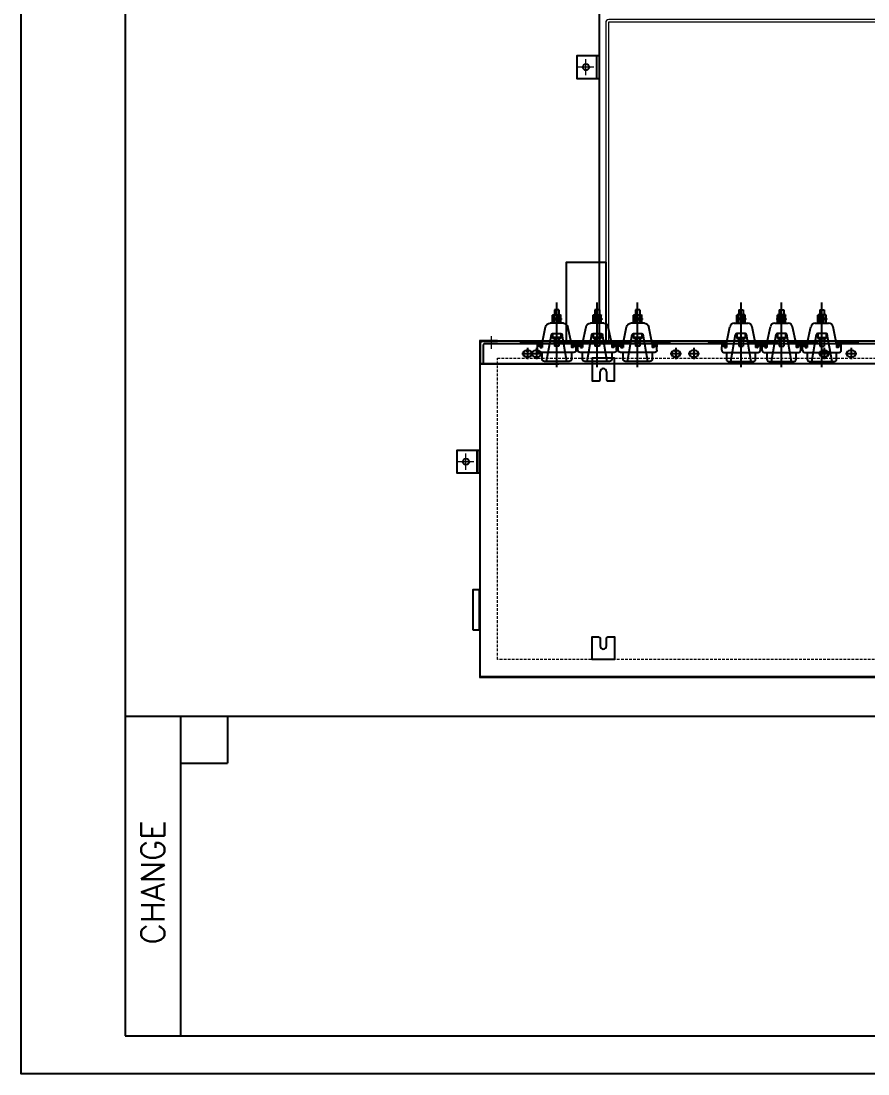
# Model space of a CAD drawing. Extents: x -9568 to -1230, y 8910 to 14862.
# Drawn here: x -9568 to -7684, y 8910 to 11253 of the extents above; entities that cross this region are included whole.
import ezdxf

# ---------------------------------------------------------------- set-up
doc = ezdxf.new("R2010")
doc.units = 0
doc.header["$LTSCALE"] = 12
for name, pattern in [('ACAD_ISO04W100', [30, 24, -3, 0, -3]), ('CENTER', [50.8, 31.75, -6.35, 6.35, -6.35]), ('DASHED', [0.75, 0.5, -0.25])]:
    doc.linetypes.add(name, pattern=pattern)
doc.layers.get('0').update_dxf_attribs({"linetype": 'CONTINUOUS', "lineweight": 25})
for name, color, linetype in [('01', 7, 'CONTINUOUS'), ('01粗实线', 7, 'CONTINUOUS'), ('1', 4, 'CONTINUOUS'), ('1轮廓实线层', 7, 'CONTINUOUS'), ('2', 3, 'CONTINUOUS'), ('3中心线层', 1, 'CENTER'), ('5文字层', 3, 'CONTINUOUS')]:
    doc.layers.add(name, color=color, linetype=linetype)
for name, color, linetype, lineweight in [('02细实线', 7, 'CONTINUOUS', 9), ('06细中心线', 1, 'ACAD_ISO04W100', 20), ('2虚线层', 6, 'DASHED', 18), ('中心线', 1, 'CENTER', 20), ('粗实线', 7, 'CONTINUOUS', 25)]:
    doc.layers.add(name, color=color, linetype=linetype, lineweight=lineweight)
doc.styles.add('ROMANS', font='romans.shx', dxfattribs={"bigfont": 'whgtxt.shx'})

# ---------------------------------------------------------------- blocks, each defined once
blk = doc.blocks.new('A$C59A5210C')
h = blk.add_hatch()
h.set_pattern_fill('ANSI31', color=256, scale=9, angle=90, style=0)
h.set_pattern_definition([(135, (79.2996, -92.0502), (-0.795495, -0.795495), [])])
edge = h.paths.add_edge_path()
edge.add_spline(control_points=[(0, -73.4), (-0.9, -74), (2, -67.1), (6, -74.4), (5, -73.4)], knot_values=[0, 0, 0, 0, 3.307297, 7.489821, 7.489821, 7.489821, 7.489821], degree=3, periodic=0)
edge.add_line((5, -73.4), (5, -32.5))
edge.add_line((5, -32.5), (0, -32.5))
edge.add_line((0, -32.5), (0, -73.4))
edge = h.paths.add_edge_path()
edge.add_line((0, 32.5), (5, 32.5))
edge.add_line((5, 32.5), (5, 77.6))
edge.add_spline(control_points=[(5, 77.6), (6.2, 77.6), (2.8, 83.7), (-1.2, 77), (0, 77.6)], knot_values=[0, 0, 0, 0, 3.571642, 7.693245, 7.693245, 7.693245, 7.693245], degree=3, periodic=0)
edge.add_line((0, 77.6), (0, 32.5))
h = blk.add_hatch()
h.set_pattern_fill('ANSI31', color=3, scale=8, angle=90, style=0)
h.set_pattern_definition([(135, (1573.9492, -8886.7456), (-0.70710678, -0.70710678), [])])
h.paths.add_polyline_path([(5, -43), (12.3, -43, -0.414214), (10.3, -41), (10.3, -39.1, -0.414214), (12.3, -37.1), (13.9, -37.1), (13.9, -32.5), (5, -32.5)])
h.paths.add_polyline_path([(13.9, 32.5), (13.9, 37.1), (12.3, 37.1, -0.414214), (10.3, 39.1), (10.3, 41, -0.414214), (12.3, 43), (5, 43), (5, 32.5)])
for p, q in [((0, 77.6), (0, 32.5)), ((5, 77.6), (5, 32.5)), ((5, 32.5), (0, 32.5)), ((0, -32.5), (0, -73.4)), ((5, -32.5), (0, -32.5)), ((5, -32.5), (5, -73.4))]:
    blk.add_line(p, q)
at = {"color": 3}
for p, q in [((5, 32.5), (-32.1, 24.7)), ((5, -43), (5, 43)), ((20, 43), (5, 43)), ((5, 32.5), (13.9, 32.5)), ((10.3, 41), (10.3, 39.1)), ((12.3, 37.1), (13.9, 37.1)), ((13.9, 37.1), (13.9, 32.5)), ((25, -38), (25, 38)), ((40, 32.5), (25, 32.5)), ((45, -27.5), (45, 27.5)), ((-40, -14.9), (-40, 14.9)), ((-17.1, 9.1), (-17.1, -9.1)), ((-17.1, 9.1), (-8.7, 9.1)), ((45, 22.5), (-14.7, 12)), ((-8.7, -9.1), (-8.7, 9.1)), ((-17.1, -9.1), (-8.7, -9.1)), ((45, -22.5), (-14.7, -12)), ((5, -32.5), (-32.1, -24.7)), ((5, -32.5), (13.9, -32.5)), ((5, -43), (12.3, -43)), ((10.3, -41), (10.3, -39.1)), ((12.3, -37.1), (13.9, -37.1)), ((20, -43), (12.3, -43)), ((13.9, -37.1), (13.9, -32.5)), ((25, -32.5), (40, -32.5))]:
    blk.add_line(p, q, dxfattribs=at)
at = {"color": 4, "linetype": 'CENTER'}
blk.add_line((58, 0), (-86.5, 0), dxfattribs=at)
at = {"color": 2}
for p, q in [((-70, -5), (-70, 5)), ((-70, 5), (-58.8, 5)), ((-58.8, 7.5), (-58.8, -7.5)), ((-50.4, 4.6), (-58.8, 4.6)), ((-58.5, 8.6), (-58, 9.2)), ((-58.5, 5.3), (-58, 4.6)), ((-58.5, 4), (-58, 4.6)), ((-51.2, 9.2), (-58, 9.2)), ((-50.7, 8.6), (-51.2, 9.2)), ((-50.7, 5.3), (-51.2, 4.6)), ((-50.7, 4), (-51.2, 4.6)), ((-50.4, 10), (-50.4, -10)), ((-50.4, 10), (-48.4, 10)), ((-50.4, -7.5), (-50.4, 7.5)), ((-48.4, 10), (-48.4, -10)), ((-40, 4.6), (-48.4, 4.6)), ((-48.1, 8.6), (-47.6, 9.2)), ((-48.1, 5.3), (-47.6, 4.6)), ((-48.1, 4), (-47.6, 4.6)), ((-40.8, 9.2), (-47.6, 9.2)), ((-40.3, 8.6), (-40.8, 9.2)), ((-40.3, 5.3), (-40.8, 4.6)), ((-40.3, 4), (-40.8, 4.6)), ((-40, -7.5), (-40, 7.5)), ((-8.7, 9.1), (-6, 9.1)), ((-6, 3.1), (-8.7, 3.1)), ((-6, -9.1), (-6, 9.1)), ((-6, 5), (11.3, 5)), ((11.3, -5), (11.3, 5)), ((-70, -5), (-58.8, -5)), ((-50.4, -4.6), (-58.8, -4.6)), ((-58.5, -4), (-58, -4.6)), ((-58.5, -5.3), (-58, -4.6)), ((-58.5, -8.6), (-58, -9.2)), ((-51.2, -9.2), (-58, -9.2)), ((-50.7, -4), (-51.2, -4.6)), ((-50.7, -5.3), (-51.2, -4.6)), ((-50.7, -8.6), (-51.2, -9.2)), ((-50.4, -10), (-48.4, -10)), ((-40, -4.6), (-48.4, -4.6)), ((-48.1, -4), (-47.6, -4.6)), ((-48.1, -5.3), (-47.6, -4.6)), ((-48.1, -8.6), (-47.6, -9.2)), ((-40.8, -9.2), (-47.6, -9.2)), ((-40.3, -4), (-40.8, -4.6)), ((-40.3, -5.3), (-40.8, -4.6)), ((-40.3, -8.6), (-40.8, -9.2)), ((-6, -3.1), (-8.7, -3.1)), ((-8.7, -9.1), (-6, -9.1)), ((-6, -5), (11.3, -5))]:
    blk.add_line(p, q, dxfattribs=at)
at = {"color": 3}
for centre, radius, start, end in [((-30, 14.9), 10, 101.9141, 180), ((12.3, 41), 2, 90, 180), ((12.3, 39.1), 2, 180, 270), ((20, 38), 5, 0, 90), ((40, 27.5), 5, 0, 90), ((-14.1, 9.1), 3, 99.9379, 180), ((-30, -14.9), 10, 180, 258.0859), ((-14.1, -9.1), 3, 180, 260.0621), ((12.3, -39.1), 2, 90, 180), ((12.3, -41), 2, 180, 270), ((20, -38), 5, 270, 0), ((40, -27.5), 5, 270, 0)]:
    blk.add_arc(centre, radius, start, end, dxfattribs=at)
at = {"color": 2}
for centre, start, end in [((-56.8, 7.5), 146.5108, 180), ((-56.8, 6.4), 180, 213.4892), ((-56.8, 2.9), 146.5108, 180), ((-52.4, 7.5), 0, 33.4892), ((-52.4, 6.4), 326.5108, 0), ((-52.4, 2.9), 0, 33.4892), ((-46.4, 7.5), 146.5108, 180), ((-46.4, 6.4), 180, 213.4892), ((-46.4, 2.9), 146.5108, 180), ((-42, 7.5), 0, 33.4892), ((-42, 6.4), 326.5108, 0), ((-42, 2.9), 0, 33.4892), ((-56.8, -2.9), 180, 213.4892), ((-56.8, -6.4), 146.5108, 180), ((-56.8, -7.5), 180, 213.4892), ((-52.4, -2.9), 326.5108, 0), ((-52.4, -6.4), 0, 33.4892), ((-52.4, -7.5), 326.5108, 0), ((-46.4, -2.9), 180, 213.4892), ((-46.4, -6.4), 146.5108, 180), ((-46.4, -7.5), 180, 213.4892), ((-42, -2.9), 326.5108, 0), ((-42, -6.4), 0, 33.4892), ((-42, -7.5), 326.5108, 0)]:
    blk.add_arc(centre, 2, start, end, dxfattribs=at)
for points, start_tangent, end_tangent in [([(0, 77.6), (2.9, 80.5), (5, 77.6)], (0.889806, 0.456339), (1, 0)), ([(5, -73.4), (1.8, -70.7), (0, -73.4)], (-0.694356, 0.719632), (-0.83761, -0.546268))]:
    blk.add_spline(points, degree=3, dxfattribs=dict(start_tangent=start_tangent, end_tangent=end_tangent))
at = {"layer": '3中心线层'}
blk.add_line((0, 6.9), (0, -6.9), dxfattribs=at)
blk = doc.blocks.new('A$C3865476F')
at = {"layer": '中心线'}
blk.add_line((0, 12.9), (0, -12.9), dxfattribs=at)
at = {"layer": '粗实线'}
for p, q in [((-6.4, -3.3), (-6.4, 3.3)), ((6.4, -3.3), (6.4, 3.3))]:
    blk.add_line(p, q, dxfattribs=at)
for centre, start, end in [((0, 3.3), 0, 180), ((0, -3.3), 180, 0)]:
    blk.add_arc(centre, 6.44, start, end, dxfattribs=at)
blk = doc.blocks.new('*U8372')
at = {"rotation": 270}
blk.add_blockref('A$C3865476F', (0, 0), dxfattribs=at)
blk = doc.blocks.new('*U8371')
at = {"layer": '1轮廓实线层'}
for p in [(0, 0), (330, 0), (660, 0), (990, 0), (1320, 0), (1650, 0)]:
    blk.add_blockref('*U8372', p, dxfattribs=at)
blk = doc.blocks.new('G$C8870F393')
at = {"layer": '中心线'}
for p, q in [((25, 32.8), (25, 61.2)), ((1835, 32.8), (1835, 61.2))]:
    blk.add_line(p, q, dxfattribs=at)
at = {"layer": '粗实线'}
blk.add_line((1860, 0), (0, 0), dxfattribs=at)
blk.add_line((1860, 0), (0, 0), dxfattribs=at)
for points in [[(1860, 0), (1860, 46, 0.414214), (1856, 50), (4, 50, 0.414214), (0, 46), (0, 0)], [(1854, 0), (1854, 41, 0.414214), (1851, 44), (9, 44, 0.414214), (6, 41), (6, 0)]]:
    blk.add_lwpolyline(points, format="xyb", dxfattribs=at)
at = {"layer": '1轮廓实线层'}
blk.add_blockref('*U8371', (105, 22.5), dxfattribs=at)
blk = doc.blocks.new('G$C6719FF27')
at = {"layer": '01粗实线', "lineweight": -3, "ltscale": 2}
blk.add_lwpolyline([(0, -10), (0, -10, 0.414214), (7, -3), (7, 3, 0.414214), (0, 10), (0, 10, 0.414214), (-7, 3), (-7, -3, 0.414214)], format="xyb", close=True, dxfattribs=at)
at = {"layer": '06细中心线', "lineweight": -3, "ltscale": 2, "extrusion": (0.004686, 0.017452, 0.999837)}
for p, q in [((-12.5, 0), (12.5, 0)), ((0, -12.5), (0, 12.5))]:
    blk.add_line(p, q, dxfattribs=at)
blk = doc.blocks.new('*U8443')
at = {"layer": '01粗实线', "lineweight": -3, "ltscale": 2, "rotation": 270.0000000002883}
blk.add_blockref('G$C6719FF27', (0, 0), dxfattribs=at)
blk = doc.blocks.new('*U8442')
for p in [(0, 0), (350, 0), (700, 0), (1050, 0), (1400, 0)]:
    blk.add_blockref('*U8443', p)
blk = doc.blocks.new('*U8458')
at = {"layer": '01粗实线', "lineweight": -3, "ltscale": 2, "rotation": 270.0000000002883}
blk.add_blockref('G$C6719FF27', (0, 0), dxfattribs=at)
blk = doc.blocks.new('*U8457')
for p in [(0, 0), (330, 0), (660, 0), (990, 0), (1320, 0), (1650, 0)]:
    blk.add_blockref('*U8458', p)

msp = doc.modelspace()

# ---------------------------------------------------------------- linework, layer by layer
at = {"layer": '01', "lineweight": -3, "ltscale": 2}
for p, q in [((-8311.76702, 10540.86912, 82.66856), (-8546.76702, 10540.86912, 82.66856)), ((-8546.76702, 10540.86912, 82.66856), (-8546.76702, 10490.86912, 82.66856)), ((-8361.76702, 10540.86912, 82.66856), (-8546.76702, 10540.86912, 82.66856)), ((-8546.76702, 10540.86912, 82.66856), (-8546.76702, 10490.86912, 82.66856)), ((-8281.76702, 10540.86912, 82.66856), (-8546.76702, 10540.86912, 82.66856)), ((-8546.76702, 10540.86912, 82.66856), (-8546.76702, 10490.86912, 82.66856)), ((-8546.76702, 10490.86912, 82.66856), (-8448.26702, 10490.86912, 82.66856)), ((-8546.76702, 10490.86912, 82.66856), (-8476.76702, 10490.86912, 82.66856)), ((-8546.76702, 10490.86912, 82.66856), (-8371.76702, 10490.86912, 82.66856))]:
    msp.add_line(p, q, dxfattribs=at)
at = {"layer": '01', "lineweight": -3, "ltscale": 2, "elevation": 82.66856}
for points in [[(-8281.76702, 10540.86912), (-8281.76702, 11300.86912), (-6951.76702, 11300.86912), (-6951.76702, 10540.86912)], [(-7121.76702, 10490.86912), (-8491.76702, 10490.86912)], [(-7001.76702, 10490.86912), (-8490.26702, 10490.86912)], [(-6896.76702, 10490.86912), (-8385.26702, 10490.86912)]]:
    msp.add_lwpolyline(points, dxfattribs=at)
at = {"layer": '01粗实线'}
msp.add_line((-8288.24269, 11175.90912, 82.66856), (-8288.24269, 11125.90912, 82.66856), dxfattribs=at)
at = {"layer": '02细实线', "ltscale": 3}
msp.add_line((-8548.76702, 10542.86912, 82.66856), (-8548.76702, 9792.86912, 82.66856), dxfattribs=at)
msp.add_line((-8548.76702, 10542.86912, 82.66856), (-8548.76702, 9792.86912, 82.66856), dxfattribs=at)
at = {"layer": '02细实线', "ltscale": 3, "extrusion": (0.004686, 0.017452, 0.999837)}
msp.add_line((-8546.76702, 10540.86912, 82.66856), (-8546.76702, 9794.86912, 82.66856), dxfattribs=at)
msp.add_line((-8546.76702, 10540.86912, 82.66856), (-8546.76702, 9794.86912, 82.66856), dxfattribs=at)
at = {"layer": '02细实线', "ltscale": 3, "elevation": 82.66856}
msp.add_lwpolyline([(-8548.76702, 9792.86912), (-7661.26702, 9792.86912), (-7661.26702, 9830.86912), (-7630.26702, 9830.86912), (-7630.26702, 9805.20301), (-7605.47622, 9805.20301), (-7605.47622, 9807.20301), (-7628.26702, 9807.20301), (-7628.26702, 9832.86912), (-7663.26702, 9832.86912), (-7663.26702, 9794.86912), (-8546.76702, 9794.86912)], dxfattribs=at)
at = {"layer": '06细中心线'}
for p, q in [((-8311.76702, 11133.03439, 82.66856), (-8311.76702, 11168.78384, 82.66856)), ((-8293.89229, 11150.90912, 82.66856), (-8329.64174, 11150.90912, 82.66856)), ((-8578.76702, 10254.99439, 82.66856), (-8578.76702, 10290.74384, 82.66856)), ((-8560.89229, 10272.86912, 82.66856), (-8596.64174, 10272.86912, 82.66856))]:
    msp.add_line(p, q, dxfattribs=at)
at = {"layer": '1', "lineweight": -3, "ltscale": 2}
for points in [[(-9568.49388, 14861.99982), (-1230.32848, 14861.99982), (-1230.32848, 8910.44944), (-9568.49388, 8910.44944)], [(-9336.97166, 8995.35275), (-1308.13211, 8995.35275), (-1308.13211, 14766.08118), (-9336.97166, 14766.08118)]]:
    msp.add_lwpolyline(points, close=True, dxfattribs=at)
at = {"layer": '1轮廓实线层', "ltscale": 2}
for p, q in [((-8548.76702, 10542.86912, 82.66856), (-8508.76702, 10542.86912, 82.66856)), ((-8546.76702, 10540.86912, 82.66856), (-8508.76702, 10540.86912, 82.66856)), ((-8508.76702, 10542.86912, 82.66856), (-8508.76702, 10540.86912, 82.66856))]:
    msp.add_line(p, q, dxfattribs=at)
at = {"layer": '1轮廓实线层'}
msp.add_line((-8553.76702, 10247.86912, 82.66856), (-8553.76702, 10297.86912, 82.66856), dxfattribs=at)
at = {"layer": '1轮廓实线层', "elevation": 82.66856}
for points in [[(-8281.76702, 11125.90912), (-8281.76702, 11175.90912), (-8331.76702, 11175.90912), (-8331.76702, 11125.90912)], [(-8355.7672, 10540.86912), (-8266.76702, 10540.86912), (-8266.76702, 10715.86912), (-8355.7672, 10715.86912)], [(-8548.76702, 10247.86912), (-8548.76702, 10297.86912), (-8598.76702, 10297.86912), (-8598.76702, 10247.86912)], [(-8563.76702, 9898.36912), (-8548.76702, 9898.36912), (-8548.76702, 9987.36912), (-8563.76702, 9987.36912)]]:
    msp.add_lwpolyline(points, close=True, dxfattribs=at)
for points in [[(-8266.26702, 10472.86912), (-8266.26702, 10455.86912, 0.4142135624), (-8263.26702, 10452.86912), (-8248.26702, 10452.86912), (-8248.26702, 10502.86912), (-8298.26702, 10502.86912), (-8298.26702, 10452.86912), (-8283.26702, 10452.86912, 0.4142135624), (-8280.26702, 10455.86912), (-8280.26702, 10472.86912)], [(-8266.26702, 9862.86912), (-8266.26702, 9879.86912, -0.4142135624), (-8263.26702, 9882.86912), (-8248.26702, 9882.86912), (-8248.26702, 9832.86912), (-8298.26702, 9832.86912), (-8298.26702, 9882.86912), (-8283.26702, 9882.86912, -0.4142135624), (-8280.26702, 9879.86912), (-8280.26702, 9862.86912)]]:
    msp.add_lwpolyline(points, format="xyb", dxfattribs=at)
at = {"layer": '1轮廓实线层'}
for centre in [(-8311.76702, 11150.90912, 82.66856), (-8578.76702, 10272.86912, 82.66856)]:
    msp.add_circle(centre, 7, dxfattribs=at)
for centre, start, end in [((-8273.26702, 10472.86912, 82.66856), 0, 180), ((-8273.26702, 9862.86912, 82.66856), 180, 0)]:
    msp.add_arc(centre, 7, start, end, dxfattribs=at)
at = {"layer": '2'}
for p, q in [((-9336.97166, 9706.23959), (-1308.13211, 9706.23959)), ((-9213.79788, 9706.23959), (-9213.79788, 8995.35275)), ((-9109.2557, 9706.23959), (-9109.2557, 9601.69741)), ((-9213.79788, 9601.69741), (-9109.2557, 9601.69741))]:
    msp.add_line(p, q, dxfattribs=at)
at = {"layer": '2虚线层', "elevation": 82.66856}
msp.add_lwpolyline([(-8508.76702, 10502.86912), (-6724.76702, 10502.86912), (-6724.76702, 9832.86912), (-8508.76702, 9832.86912)], close=True, dxfattribs=at)
at = {"layer": '粗实线'}
for p, q in [((-8346.76702, 10540.86912, 82.66856), (-8341.76702, 10540.86912, 82.66856)), ((-8267.76702, 10540.86912, 82.66856), (-8261.76702, 10540.86912, 82.66856))]:
    msp.add_line(p, q, dxfattribs=at)
at = {"layer": '粗实线', "lineweight": 9, "elevation": 82.66856}
for points in [[(-6965.76702, 10540.86912), (-6965.76702, 11249.86912, 0.4142135624), (-6972.76702, 11256.86912), (-8260.76702, 11256.86912, 0.4142135624), (-8267.76702, 11249.86912), (-8267.76702, 10540.86912)], [(-6971.76702, 10540.86912), (-6971.76702, 11249.86912, 0.4142135624), (-6972.76702, 11250.86912), (-8260.76702, 11250.86912, 0.4142135624), (-8261.76702, 11249.86912), (-8261.76702, 10540.86912)]]:
    msp.add_lwpolyline(points, format="xyb", dxfattribs=at)

# ---------------------------------------------------------------- block references
at = {"xscale": -1, "rotation": 89.9999999999999}
for p in [(-8376.76702, 10540.86912, 82.66856), (-8286.76702, 10540.86912, 82.66856), (-8196.76702, 10540.86912, 82.66856)]:
    msp.add_blockref('A$C59A5210C', p, dxfattribs=at)
at = {"rotation": 270}
for p in [(-7966.76702, 10540.86912, 82.66856), (-7876.76702, 10540.86912, 82.66856), (-7786.76702, 10540.86912, 82.66856)]:
    msp.add_blockref('A$C59A5210C', p, dxfattribs=at)
for name, p in [('*U8457', (-8441.76702, 10513.36912, 82.66856)), ('*U8442', (-8421.76702, 10513.36912, 82.66856))]:
    msp.add_blockref(name, p)
at = {"layer": '5文字层'}
msp.add_blockref('G$C8870F393', (-8546.76702, 10490.86912, 82.66856), dxfattribs=at)

# ---------------------------------------------------------------- texts
at = {"layer": '2', "style": 'ROMANS'}
msp.add_text('CHANGE', height=52.271091, rotation=90, dxfattribs=at).set_placement((-9249.33519, 9198.59775))

doc.saveas('drawing.dxf')
